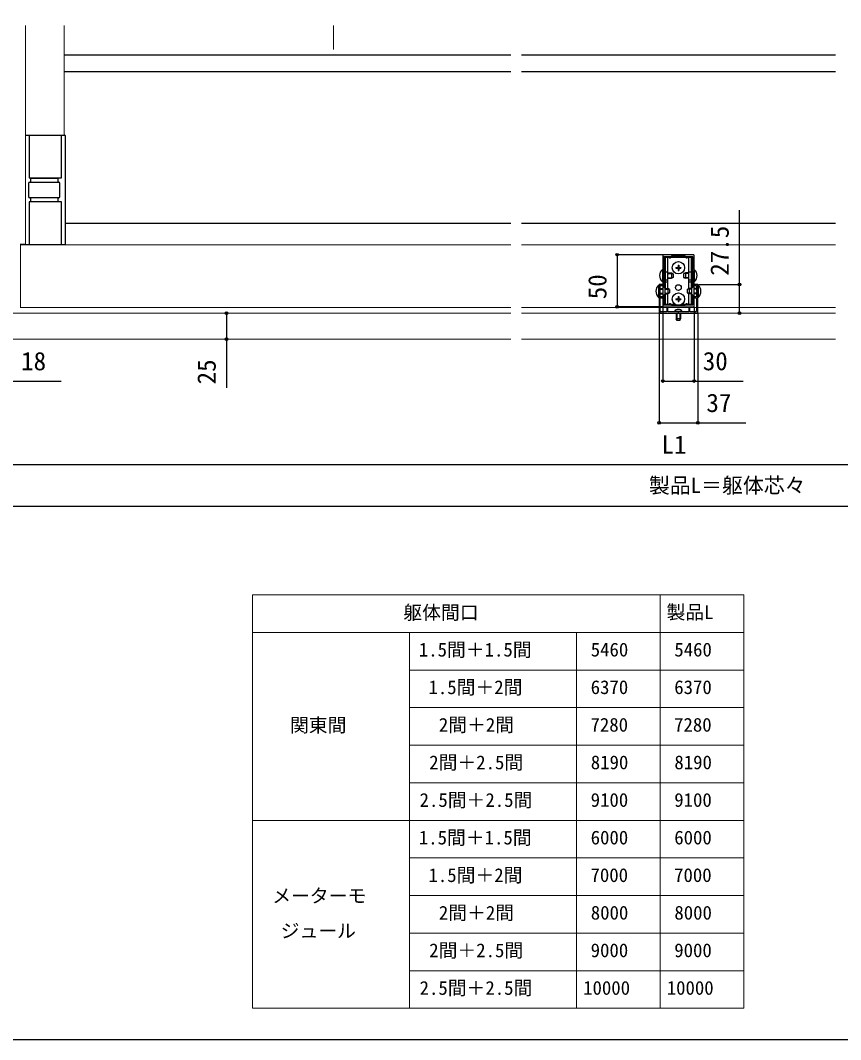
# Model space of a CAD drawing. Units: millimetres, scale not verified. Extents: x -1049 to 1051, y -1574 to 1565.
# Drawn here: x -641 to 144, y -1574 to -598 of the extents above; entities that cross this region are included whole.
import ezdxf
from ezdxf.enums import TextEntityAlignment as Align

# ---------------------------------------------------------------- set-up
doc = ezdxf.new("R2010")
doc.units = ezdxf.units.MM
doc.header["$LTSCALE"] = 8
doc.layers.add('0-1_TABLE1', color=7, linetype='Continuous', lineweight=18)
doc.layers.add('0-4_YKK_12', color=2, linetype='Continuous', lineweight=18)
for name, color, linetype in [('0-3_YKK_11', 7, 'Continuous'), ('0-5_YKK_13', 4, 'Continuous'), ('0-6_YKK_D', 6, 'Continuous'), ('0-7_YKK_ZWAK', 7, 'Continuous')]:
    doc.layers.add(name, color=color, linetype=linetype)
doc.styles.add('ＭＳ ゴシック', font='')
doc.styles.get('ＭＳ ゴシック').set_extended_font_data('MS Gothic')

msp = doc.modelspace()

# ---------------------------------------------------------------- linework, layer by layer
at = {"layer": '0-1_TABLE1'}
for p, q in [((-418.8, -1148.3), (51.2, -1148.3)), ((-418.8, -1148.3), (-418.8, -1544.3)), ((-28.8, -1148.3), (-28.8, -1544.3)), ((51.2, -1148.3), (51.2, -1544.3)), ((-418.8, -1184.3), (51.2, -1184.3)), ((-268.8, -1184.3), (-268.8, -1544.3)), ((-108.8, -1184.3), (-108.8, -1544.3)), ((-268.8, -1220.3), (51.2, -1220.3)), ((-268.8, -1256.3), (51.2, -1256.3)), ((-268.8, -1292.3), (51.2, -1292.3)), ((-268.8, -1328.3), (51.2, -1328.3)), ((-418.8, -1364.3), (51.2, -1364.3)), ((-268.8, -1400.3), (51.2, -1400.3)), ((-268.8, -1436.3), (51.2, -1436.3)), ((-268.8, -1472.3), (51.2, -1472.3)), ((-268.8, -1508.3), (51.2, -1508.3)), ((-418.8, -1544.3), (51.2, -1544.3))]:
    msp.add_line(p, q, dxfattribs=at)
at = {"layer": '0-3_YKK_11'}
for p, q in [((-26.3, -823.501), (-26.3, -871.501)), ((2.7, -822.501), (-25.3, -822.501)), ((3.7, -871.501), (3.7, -823.501)), ((-25.3, -872.501), (2.7, -872.501))]:
    msp.add_line(p, q, dxfattribs=at)
msp.add_lwpolyline([(2.6, -853.601), (2.6, -837.501), (1.7, -837.501), (1.7, -836.701), (2.6, -836.701), (2.6, -824.501), (-4.3, -824.501), (-4.8, -824.001), (-17.8, -824.001), (-18.3, -824.501), (-25.2, -824.501), (-25.2, -836.701), (-24.3, -836.701), (-24.3, -837.501), (-25.2, -837.501), (-25.2, -853.601), (-24.3, -854.501), (-24.3, -860.501), (-25.2, -861.401), (-25.2, -870.501), (-18.3, -870.501), (-17.8, -871.001), (-4.8, -871.001), (-4.3, -870.501), (2.6, -870.501), (2.6, -861.401), (1.7, -860.501), (1.7, -854.501)], close=True, dxfattribs=at)
for points in [[(-29.8, -878.504), (7.2, -878.504), (7.2, -851.004), (4, -851.004), (4, -852.104), (6.1, -852.104), (6.1, -857.046), (6.22, -857.229), (6.22, -857.779), (6.1, -857.962), (6.1, -862.904), (4, -862.904), (4, -863.704), (6.1, -863.704), (6.1, -876.404)], [(-28.7, -876.404), (-28.7, -863.704), (-26.6, -863.704), (-26.6, -862.904), (-28.7, -862.904), (-28.7, -857.962), (-28.82, -857.779), (-28.82, -857.229), (-28.7, -857.046), (-28.7, -852.104), (-26.6, -852.104), (-26.6, -851.004), (-29.8, -851.004), (-29.8, -878.504)], [(5.1, -877.404), (-0.4, -877.404), (-0.4, -873.004), (-1.3, -873.004), (-1.3, -877.404), (-10.842, -877.404), (-11.026, -877.524), (-11.575, -877.524), (-11.759, -877.404), (-21.3, -877.404), (-21.3, -873.004), (-22.2, -873.004), (-22.2, -877.404), (-27.7, -877.404)]]:
    msp.add_lwpolyline(points, dxfattribs=at)
for centre, start, end in [((-25.3, -823.501), 90.00001, 179.99999), ((2.7, -823.501), 0.00001, 89.99999), ((-27.7, -876.404), 180.00001, 269.99999), ((-25.3, -871.501), 180.00001, 269.99999), ((2.7, -871.501), 270.00001, 359.99999), ((5.1, -876.404), 270.00001, 359.99999)]:
    msp.add_arc(centre, 1, start, end, dxfattribs=at)
at = {"layer": '0-4_YKK_12'}
for p, q in [((-636.3, -603.106), (-636.3, -812.504)), ((-599.187, -603.106), (-599.187, -708.004)), ((-341.3, -603.106), (-341.3, -626.004)), ((-636.3, -812.504), (-641.3, -812.504)), ((-640.8, -812.504), (-640.8, -873.004)), ((-171.557, -813.004), (-640.8, -813.004)), ((138.956, -813.004), (-161.557, -813.004)), ((-171.557, -873.004), (-640.8, -873.004)), ((-29.8, -873.004), (-161.557, -873.004)), ((138.956, -878.504), (-161.557, -878.504)), ((6.1, -873.004), (-28.7, -873.004)), ((138.956, -873.004), (7.2, -873.004)), ((-161.557, -903.504), (138.956, -903.504))]:
    msp.add_line(p, q, dxfattribs=at)
msp.add_lwpolyline([(-171.557, -878.504), (-731.8, -878.504), (-731.8, -903.504), (-171.557, -903.504)], dxfattribs=at)
at = {"layer": '0-5_YKK_13'}
for p, q in [((-171.557, -631.504), (-599.187, -631.504)), ((138.956, -631.504), (-161.557, -631.504)), ((-171.557, -647.504), (-599.187, -647.504)), ((138.956, -647.504), (-161.557, -647.504)), ((-636.287, -708.004), (-598.787, -708.004)), ((-632.787, -708.004), (-632.787, -749.004)), ((-601.787, -708.304), (-632.787, -708.304)), ((-601.787, -749.004), (-601.787, -708.004)), ((-598.287, -708.504), (-598.287, -812.504)), ((-632.787, -749.004), (-601.787, -749.004)), ((-631.287, -749.004), (-631.287, -753.004)), ((-605.306, -749.504), (-631.287, -749.504)), ((-605.287, -749.004), (-605.287, -753.004)), ((-633.306, -754.004), (-633.306, -767.004)), ((-632.306, -753.004), (-604.306, -753.004)), ((-603.306, -767.004), (-603.306, -754.004)), ((-604.306, -768.004), (-632.306, -768.004)), ((-631.287, -768.004), (-631.287, -772.004)), ((-605.287, -768.004), (-605.287, -772.004)), ((-632.787, -772.004), (-632.787, -813.004)), ((-601.787, -772.004), (-632.787, -772.004)), ((-631.287, -771.504), (-605.306, -771.504)), ((-601.787, -813.004), (-601.787, -772.004)), ((-171.557, -792.504), (-598.287, -792.504)), ((138.956, -792.504), (-161.557, -792.504)), ((-598.787, -813.004), (-636.287, -813.004)), ((-632.787, -812.704), (-601.787, -812.704)), ((-23.8, -825.008), (-20.166, -825.008)), ((-23.8, -825.008), (-23.8, -855.004)), ((-21.3, -855.098), (-21.3, -825.008)), ((-18.434, -825.008), (-4.166, -825.008)), ((-2.434, -825.008), (1.2, -825.008)), ((-1.3, -855.098), (-1.3, -825.008)), ((1.2, -855.004), (1.2, -825.008)), ((-26.548, -836.608), (-26.3, -836.608)), ((-26.548, -836.608), (-26.548, -848.408)), ((-26.3, -848.408), (-26.3, -836.608)), ((-23.8, -839.008), (-21.3, -839.008)), ((-13.8, -834.658), (-13.8, -835.358)), ((-13.8, -834.658), (-12.15, -834.658)), ((-13.8, -835.358), (-12.15, -835.358)), ((-11.65, -832.508), (-10.95, -832.508)), ((-11.65, -832.508), (-11.65, -834.158)), ((-11.65, -835.858), (-11.65, -837.508)), ((-11.65, -837.508), (-10.95, -837.508)), ((-10.95, -832.508), (-10.95, -834.158)), ((-10.95, -835.858), (-10.95, -837.508)), ((-10.45, -834.658), (-8.8, -834.658)), ((-10.45, -835.358), (-8.8, -835.358)), ((-8.8, -834.658), (-8.8, -835.358)), ((-1.3, -839.008), (1.2, -839.008)), ((3.7, -848.408), (3.7, -836.608)), ((3.947, -836.608), (3.7, -836.608)), ((3.947, -836.608), (3.947, -848.408)), ((-26.548, -848.408), (-26.3, -848.408)), ((-24.9, -840.008), (-25.2, -840.117)), ((-24.9, -840.441), (-25.2, -840.378)), ((-24.9, -844.575), (-25.2, -844.637)), ((-24.9, -845.008), (-25.2, -844.899)), ((-24.9, -840.008), (-24.9, -845.008)), ((-24.9, -840.008), (-23.8, -840.008)), ((-24.9, -840.441), (-23.8, -840.441)), ((-24.9, -844.575), (-23.8, -844.575)), ((-24.9, -845.008), (-23.8, -845.008)), ((-23.8, -846.642), (-21.3, -846.642)), ((-23.8, -848.374), (-21.3, -848.374)), ((-21.3, -840.008), (-18, -840.008)), ((-21.3, -840.441), (-17.08, -840.441)), ((-21.3, -844.575), (-17.08, -844.575)), ((-21.3, -845.008), (-18, -845.008)), ((-18, -840.008), (-16.3, -840.808)), ((-18, -840.008), (-18, -845.008)), ((-16.3, -844.208), (-18, -845.008)), ((-16.3, -840.808), (-16.3, -844.208)), ((-4.6, -840.008), (-6.3, -840.808)), ((-6.3, -840.808), (-6.3, -844.208)), ((-6.3, -844.208), (-4.6, -845.008)), ((-1.3, -840.441), (-5.521, -840.441)), ((-1.3, -844.575), (-5.521, -844.575)), ((-1.3, -840.008), (-4.6, -840.008)), ((-4.6, -840.008), (-4.6, -845.008)), ((-1.3, -845.008), (-4.6, -845.008)), ((-1.3, -846.642), (1.2, -846.642)), ((-1.3, -848.374), (1.2, -848.374)), ((2.3, -840.008), (1.2, -840.008)), ((2.3, -840.441), (1.2, -840.441)), ((2.3, -844.575), (1.2, -844.575)), ((2.3, -845.008), (1.2, -845.008)), ((2.3, -840.008), (2.3, -845.008)), ((2.3, -840.008), (2.6, -840.117)), ((2.3, -840.441), (2.6, -840.378)), ((2.3, -844.575), (2.6, -844.637)), ((2.3, -845.008), (2.6, -844.899)), ((3.947, -848.408), (3.7, -848.408)), ((-30.309, -851.604), (-29.8, -851.604)), ((-29.8, -851.604), (-29.8, -863.404)), ((-28.7, -855.004), (-26.3, -855.004)), ((-28.7, -855.659), (-26.3, -855.659)), ((-24.3, -855.659), (-20.11, -855.659)), ((-19.8, -855.804), (-21.5, -855.004)), ((-19.8, -855.804), (-19.8, -859.204)), ((-2.8, -855.804), (-1.1, -855.004)), ((-2.8, -855.804), (-2.8, -859.204)), ((1.7, -855.659), (-2.491, -855.659)), ((6.1, -855.004), (3.7, -855.004)), ((6.1, -855.659), (3.7, -855.659)), ((7.708, -851.604), (7.2, -851.604)), ((7.2, -851.604), (7.2, -863.404)), ((-28.7, -859.35), (-26.3, -859.35)), ((-28.7, -860.004), (-26.3, -860.004)), ((-24.3, -859.35), (-20.11, -859.35)), ((-24.3, -860.004), (-21.5, -860.004)), ((-23.8, -860.004), (-23.8, -870.008)), ((-19.8, -859.204), (-21.5, -860.004)), ((-21.3, -870.008), (-21.3, -859.91)), ((-13.8, -864.654), (-13.8, -865.354)), ((-13.8, -864.654), (-12.15, -864.654)), ((-13.8, -865.354), (-12.15, -865.354)), ((-11.65, -862.504), (-10.95, -862.504)), ((-11.65, -862.504), (-11.65, -864.154)), ((-11.65, -865.854), (-11.65, -867.504)), ((-11.65, -867.504), (-10.95, -867.504)), ((-10.95, -862.504), (-10.95, -864.154)), ((-10.95, -865.854), (-10.95, -867.504)), ((-10.45, -864.654), (-8.8, -864.654)), ((-10.45, -865.354), (-8.8, -865.354)), ((-8.8, -864.654), (-8.8, -865.354)), ((-2.8, -859.204), (-1.1, -860.004)), ((1.7, -859.35), (-2.491, -859.35)), ((-1.3, -870.008), (-1.3, -859.91)), ((1.7, -860.004), (-1.1, -860.004)), ((1.2, -870.008), (1.2, -860.004)), ((6.1, -859.35), (3.7, -859.35)), ((6.1, -860.004), (3.7, -860.004)), ((-640.8, -873.004), (-641.3, -873.004)), ((-23.8, -870.008), (-20.166, -870.008)), ((-18.434, -870.008), (-14.427, -870.008)), ((-7.55, -877.404), (-15.05, -877.404)), ((-13.3, -878.504), (-13.3, -884.004)), ((-12.646, -878.504), (-12.646, -885.313)), ((-9.955, -878.504), (-9.955, -885.313)), ((-8.174, -870.008), (-4.166, -870.008)), ((-7.55, -876.895), (-7.55, -877.404)), ((-2.434, -870.008), (1.2, -870.008)), ((-12.6, -885.404), (-13.3, -884.004)), ((-10, -885.404), (-12.6, -885.404)), ((-10, -885.404), (-9.3, -884.004))]:
    msp.add_line(p, q, dxfattribs=at)
for points in [[(-30.309, -851.604), (-30.309, -863.404), (-29.8, -863.404)], [(-24.3, -855.004), (-21.5, -855.004), (-21.5, -860.004)], [(1.7, -855.004), (-1.1, -855.004), (-1.1, -860.004)], [(7.708, -851.604), (7.708, -863.404), (7.2, -863.404)], [(-7.55, -876.895), (-15.05, -876.895), (-15.05, -877.404)], [(-9.3, -878.504), (-9.3, -884.004), (-13.3, -884.004)]]:
    msp.add_lwpolyline(points, dxfattribs=at)
for centre, radius in [((-11.3, -835.008), 5.9), ((-11.3, -854.008), 2.75), ((-11.3, -865.004), 5.9)]:
    msp.add_circle(centre, radius, dxfattribs=at)
for centre, radius, start, end in [((-598.787, -708.504), 0.5, 0, 90), ((-632.306, -754.004), 1, 90, 180), ((-604.306, -754.004), 1, 0, 90), ((-632.306, -767.004), 1, 180, 270), ((-604.306, -767.004), 1, 270, 0), ((-598.787, -812.504), 0.5, 270, 0), ((-19.3, -824.508), 1, 210, 330), ((-3.3, -824.508), 1, 210, 330), ((-21.6, -842.508), 7.7, 129.98312, 230.01688), ((-12.15, -834.158), 0.5, 270, 0), ((-12.15, -835.858), 0.5, 0, 90), ((-10.45, -834.158), 0.5, 180, 270), ((-10.45, -835.858), 0.5, 90, 180), ((-1, -842.508), 7.7, 309.98312, 50.01688), ((-24.568, -857.504), 8.232, 134.2189, 225.7811), ((1.967, -857.504), 8.232, 314.2189, 45.7811), ((-12.15, -864.154), 0.5, 270, 0), ((-12.15, -865.854), 0.5, 0, 90), ((-10.45, -864.154), 0.5, 180, 270), ((-10.45, -865.854), 0.5, 90, 180), ((-19.3, -870.508), 1, 30, 150), ((-11.3, -879.431), 4.527, 34.06671, 145.93329), ((-3.3, -870.508), 1, 30, 150)]:
    msp.add_arc(centre, radius, start, end, dxfattribs=at)
at = {"layer": '0-6_YKK_D'}
for p, q in [((-26.3, -822.501), (-70.8, -822.501)), ((-69.8, -822.501), (-69.8, -872.501)), ((7.9, -851.004), (48.2, -851.004)), ((-26.3, -872.501), (-70.8, -872.501)), ((-26.3, -872.501), (-26.3, -944.504)), ((3.7, -872.501), (3.7, -944.504)), ((-29.8, -879.004), (-29.8, -984.504)), ((7.2, -879.004), (7.2, -984.504)), ((-671.3, -1023.504), (648.7, -1023.504)), ((-671.3, -1063.504), (809.7, -1063.504))]:
    msp.add_line(p, q, dxfattribs=at)
for points in [[(47.2, -878.504), (47.2, -851.004), (47.2, -779.995)], [(-443.8, -878.504), (-443.8, -903.504), (-443.8, -949.968)], [(-664.8, -943.504), (-646.8, -943.504), (-602.11, -943.504)], [(-26.3, -943.504), (3.7, -943.504), (50.709, -943.504)], [(-29.8, -983.504), (7.2, -983.504), (53.254, -983.504)]]:
    msp.add_lwpolyline(points, dxfattribs=at)
for centre in [(-69.8, -822.501), (47.2, -851.004), (-443.8, -878.504), (-69.8, -872.501), (47.2, -878.504), (-443.8, -903.504), (-26.3, -943.504), (3.7, -943.504), (-29.8, -983.504), (7.2, -983.504)]:
    msp.add_circle(centre, 1.275, dxfattribs=at)
at = {"layer": '0-7_YKK_ZWAK'}
msp.add_lwpolyline([(-1048.8, -1574.3), (1051.2, -1574.3), (1051.2, 1485.7)], dxfattribs=at)

# ---------------------------------------------------------------- texts
at = {"layer": '0-1_TABLE1', "style": 'ＭＳ ゴシック'}
for s, p in [('躯体間口', (-274.527, -1175.811)), ('製品L', (-22.652, -1175.402)), ('1.5間＋1.5間', (-259.675, -1211.351)), ('5460', (-95.186, -1211.3)), ('5460', (-15.186, -1211.3)), ('1.5間＋2間', (-250.47, -1247.351)), ('6370', (-95.238, -1247.3)), ('6370', (-15.238, -1247.3)), ('関東間', (-383.022, -1283.658)), ('2間＋2間', (-240.55, -1283.351)), ('7280', (-95.391, -1283.3)), ('7280', (-15.391, -1283.3)), ('2間＋2.5間', (-249.755, -1319.351)), ('8190', (-95.135, -1319.3)), ('8190', (-15.135, -1319.3)), ('2.5間＋2.5間', (-258.959, -1355.351)), ('9100', (-95.238, -1355.3)), ('9100', (-15.238, -1355.3)), ('1.5間＋1.5間', (-259.675, -1391.351)), ('6000', (-95.238, -1391.3)), ('6000', (-15.238, -1391.3)), ('1.5間＋2間', (-250.47, -1427.351)), ('7000', (-95.391, -1427.3)), ('7000', (-15.391, -1427.3)), ('メーターモ', (-400.05, -1447.073)), ('2間＋2間', (-240.55, -1463.351)), ('8000', (-95.135, -1463.3)), ('8000', (-15.135, -1463.3)), ('ジュール', (-391.919, -1480.652)), ('2間＋2.5間', (-249.755, -1499.351)), ('9000', (-95.238, -1499.3)), ('9000', (-15.238, -1499.3)), ('2.5間＋2.5間', (-258.959, -1535.351)), ('10000', (-102.448, -1535.3)), ('10000', (-22.448, -1535.3))]:
    msp.add_text(s, height=13.2, dxfattribs=at).set_placement(p, align=Align.BOTTOM_LEFT)
at = {"layer": '0-6_YKK_D', "style": 'ＭＳ ゴシック'}
for s, p in [('27.5', (42.2, -842.677)), ('50', (-74.8, -865.228)), ('25', (-448.8, -946.741))]:
    msp.add_text(s, height=17.6, rotation=90, dxfattribs=at).set_placement(p, align=Align.BOTTOM_LEFT)
for s, height, p in [('18', 17.6, (-640.382, -938.504)), ('30', 17.6, (12.027, -938.504)), ('37', 17.6, (15.527, -978.504)), ('L1', 17.6, (-27.528, -1018.504)), ('製品L＝躯体芯々', 14.66, (-39.494, -1055.209))]:
    msp.add_text(s, height=height, dxfattribs=at).set_placement(p, align=Align.BOTTOM_LEFT)

doc.saveas('drawing.dxf')
